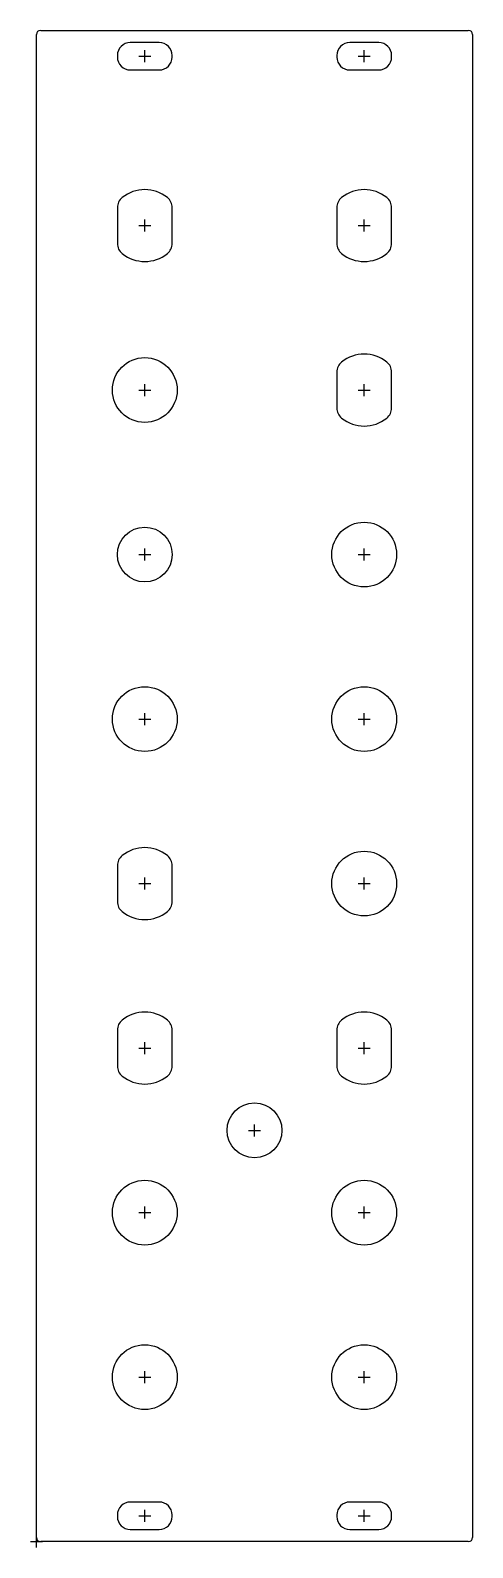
# Model space of a CAD drawing. Header units: inches. Extents: x -0.03 to 1.99, y -0.03 to 6.89.
import ezdxf

# ---------------------------------------------------------------- set-up
doc = ezdxf.new("R2010")
doc.units = ezdxf.units.IN
doc.header["$MEASUREMENT"] = 0
doc.layers.add('Contour', color=7, linetype='CONTINUOUS')
doc.layers.add('Reference_points', color=1, linetype='CONTINUOUS')

msp = doc.modelspace()

# ---------------------------------------------------------------- linework, layer by layer
at = {"layer": 'Contour', "color": 7, "linetype": 'CONTINUOUS'}
for p, q in [((0, 0.01969), (0, 6.87008)), ((0.01969, 6.88976), (1.9685, 6.88976)), ((1.98819, 6.87008), (1.98819, 0.01969)), ((0.56004, 6.83415), (0.42815, 6.83415)), ((1.56004, 6.83415), (1.42815, 6.83415)), ((0.36909, 6.7751), (0.36909, 6.76821)), ((0.61909, 6.76821), (0.61909, 6.7751)), ((1.36909, 6.7751), (1.36909, 6.76821)), ((1.61909, 6.76821), (1.61909, 6.7751)), ((0.42815, 6.70915), (0.56004, 6.70915)), ((1.42815, 6.70915), (1.56004, 6.70915)), ((0.36909, 6.08161), (0.36909, 5.91839)), ((0.61909, 5.91839), (0.61909, 6.08161)), ((1.36909, 6.08161), (1.36909, 5.91839)), ((1.61909, 5.91839), (1.61909, 6.08161)), ((1.36909, 5.33161), (1.36909, 5.16839)), ((1.61909, 5.16839), (1.61909, 5.33161)), ((0.36909, 3.08161), (0.36909, 2.91839)), ((0.61909, 2.91839), (0.61909, 3.08161)), ((0.36909, 2.33161), (0.36909, 2.16839)), ((0.61909, 2.16839), (0.61909, 2.33161)), ((1.36909, 2.33161), (1.36909, 2.16839)), ((1.61909, 2.16839), (1.61909, 2.33161)), ((0.56004, 0.18061), (0.42815, 0.18061)), ((1.56004, 0.18061), (1.42815, 0.18061)), ((0.36909, 0.12156), (0.36909, 0.11467)), ((0.61909, 0.11467), (0.61909, 0.12156)), ((1.36909, 0.12156), (1.36909, 0.11467)), ((1.61909, 0.11467), (1.61909, 0.12156)), ((1.9685, 0), (0.01969, 0)), ((0.42815, 0.05561), (0.56004, 0.05561)), ((1.42815, 0.05561), (1.56004, 0.05561))]:
    msp.add_line(p, q, dxfattribs=at)
for centre, radius in [((0.49409, 5.25), 0.14764), ((1.49409, 4.5), 0.14764), ((0.49409, 4.5), 0.125), ((0.49409, 3.75), 0.14764), ((1.49409, 3.75), 0.14764), ((1.49409, 3), 0.14764), ((0.99409, 1.875), 0.125), ((0.49409, 1.5), 0.14764), ((1.49409, 1.5), 0.14764), ((0.49409, 0.75), 0.14764), ((1.49409, 0.75), 0.14764)]:
    msp.add_circle(centre, radius, dxfattribs=at)
for centre, radius, start, end in [((0.01969, 6.87008), 0.01969, 90, 180), ((1.9685, 6.87008), 0.01969, 0, 90), ((0.42815, 6.7751), 0.05906, 90, 180), ((0.56004, 6.7751), 0.05906, 0, 90), ((1.42815, 6.7751), 0.05906, 90, 180), ((1.56004, 6.7751), 0.05906, 0, 90), ((0.42815, 6.76821), 0.05906, 180, 270), ((0.56004, 6.76821), 0.05906, 270, 360), ((1.42815, 6.76821), 0.05906, 180, 270), ((1.56004, 6.76821), 0.05906, 270, 360), ((0.49409, 6), 0.164, 51.06093, 128.93907), ((1.49409, 6), 0.164, 51.06093, 128.93907), ((0.42815, 6.08163), 0.05906, 128.95182, 180.01863), ((0.56004, 6.08163), 0.05906, 359.98137, 411.04818), ((1.42815, 6.08163), 0.05906, 128.95182, 180.01863), ((1.56004, 6.08163), 0.05906, 359.98137, 411.04818), ((0.42815, 5.91837), 0.05906, 179.98137, 231.04818), ((0.56004, 5.91837), 0.05906, 308.95182, 360.01863), ((1.42815, 5.91837), 0.05906, 179.98137, 231.04818), ((1.56004, 5.91837), 0.05906, 308.95182, 360.01863), ((0.49409, 6), 0.164, 231.06093, 308.93907), ((1.49409, 6), 0.164, 231.06093, 308.93907), ((1.49409, 5.25), 0.164, 51.06093, 128.93907), ((1.42815, 5.33163), 0.05906, 128.95182, 180.01863), ((1.56004, 5.33163), 0.05906, 359.98137, 411.04818), ((1.42815, 5.16837), 0.05906, 179.98137, 231.04818), ((1.49409, 5.25), 0.164, 231.06093, 308.93907), ((1.56004, 5.16837), 0.05906, 308.95182, 360.01863), ((0.42815, 3.08163), 0.05906, 128.95182, 180.01863), ((0.49409, 3), 0.164, 51.06093, 128.93907), ((0.56004, 3.08163), 0.05906, 359.98137, 411.04818), ((0.42815, 2.91837), 0.05906, 179.98137, 231.04818), ((0.56004, 2.91837), 0.05906, 308.95182, 360.01863), ((0.49409, 3), 0.164, 231.06093, 308.93907), ((0.42815, 2.33163), 0.05906, 128.95182, 180.01863), ((0.49409, 2.25), 0.164, 51.06093, 128.93907), ((0.56004, 2.33163), 0.05906, 359.98137, 411.04818), ((1.42815, 2.33163), 0.05906, 128.95182, 180.01863), ((1.49409, 2.25), 0.164, 51.06093, 128.93907), ((1.56004, 2.33163), 0.05906, 359.98137, 411.04818), ((0.42815, 2.16837), 0.05906, 179.98137, 231.04818), ((0.56004, 2.16837), 0.05906, 308.95182, 360.01863), ((1.42815, 2.16837), 0.05906, 179.98137, 231.04818), ((1.56004, 2.16837), 0.05906, 308.95182, 360.01863), ((0.49409, 2.25), 0.164, 231.06093, 308.93907), ((1.49409, 2.25), 0.164, 231.06093, 308.93907), ((0.42815, 0.12156), 0.05906, 90, 180), ((0.56004, 0.12156), 0.05906, 360, 450), ((1.42815, 0.12156), 0.05906, 90, 180), ((1.56004, 0.12156), 0.05906, 360, 450), ((0.42815, 0.11467), 0.05906, 180, 270), ((0.56004, 0.11467), 0.05906, 270, 360), ((1.42815, 0.11467), 0.05906, 180, 270), ((1.56004, 0.11467), 0.05906, 270, 360), ((0.01969, 0.01969), 0.01969, 180, 270), ((1.9685, 0.01969), 0.01969, -90, 0)]:
    msp.add_arc(centre, radius, start, end, dxfattribs=at)
at = {"layer": 'Reference_points', "color": 1, "linetype": 'CONTINUOUS'}
for p, q in [((0.49409, 6.74433), (0.49409, 6.79898)), ((1.49409, 6.74433), (1.49409, 6.79898)), ((0.46677, 6.77165), (0.52142, 6.77165)), ((1.46677, 6.77165), (1.52142, 6.77165)), ((0.49409, 5.97268), (0.49409, 6.02732)), ((1.49409, 5.97268), (1.49409, 6.02732)), ((0.46677, 6), (0.52142, 6)), ((1.46677, 6), (1.52142, 6)), ((0.49409, 5.22268), (0.49409, 5.27732)), ((1.49409, 5.22268), (1.49409, 5.27732)), ((0.46677, 5.25), (0.52142, 5.25)), ((1.46677, 5.25), (1.52142, 5.25)), ((0.46677, 4.5), (0.52142, 4.5)), ((0.49409, 4.47268), (0.49409, 4.52732)), ((1.46677, 4.5), (1.52142, 4.5)), ((1.49409, 4.47268), (1.49409, 4.52732)), ((0.46677, 3.75), (0.52142, 3.75)), ((0.49409, 3.72268), (0.49409, 3.77732)), ((1.46677, 3.75), (1.52142, 3.75)), ((1.49409, 3.72268), (1.49409, 3.77732)), ((0.46677, 3), (0.52142, 3)), ((0.49409, 2.97268), (0.49409, 3.02732)), ((1.46677, 3), (1.52142, 3)), ((1.49409, 2.97268), (1.49409, 3.02732)), ((0.46677, 2.25), (0.52142, 2.25)), ((0.49409, 2.22268), (0.49409, 2.27732)), ((1.46677, 2.25), (1.52142, 2.25)), ((1.49409, 2.22268), (1.49409, 2.27732)), ((0.96677, 1.875), (1.02142, 1.875)), ((0.99409, 1.84768), (0.99409, 1.90232)), ((0.49409, 1.47268), (0.49409, 1.52732)), ((1.49409, 1.47268), (1.49409, 1.52732)), ((0.46677, 1.5), (0.52142, 1.5)), ((1.46677, 1.5), (1.52142, 1.5)), ((0.49409, 0.72268), (0.49409, 0.77732)), ((1.49409, 0.72268), (1.49409, 0.77732)), ((0.46677, 0.75), (0.52142, 0.75)), ((1.46677, 0.75), (1.52142, 0.75)), ((0.49409, 0.09079), (0.49409, 0.14543)), ((1.49409, 0.09079), (1.49409, 0.14543)), ((0.46677, 0.11811), (0.52142, 0.11811)), ((1.46677, 0.11811), (1.52142, 0.11811)), ((-0.02732, 0), (0.02732, 0)), ((0, -0.02732), (0, 0.02732))]:
    msp.add_line(p, q, dxfattribs=at)

doc.saveas('drawing.dxf')
